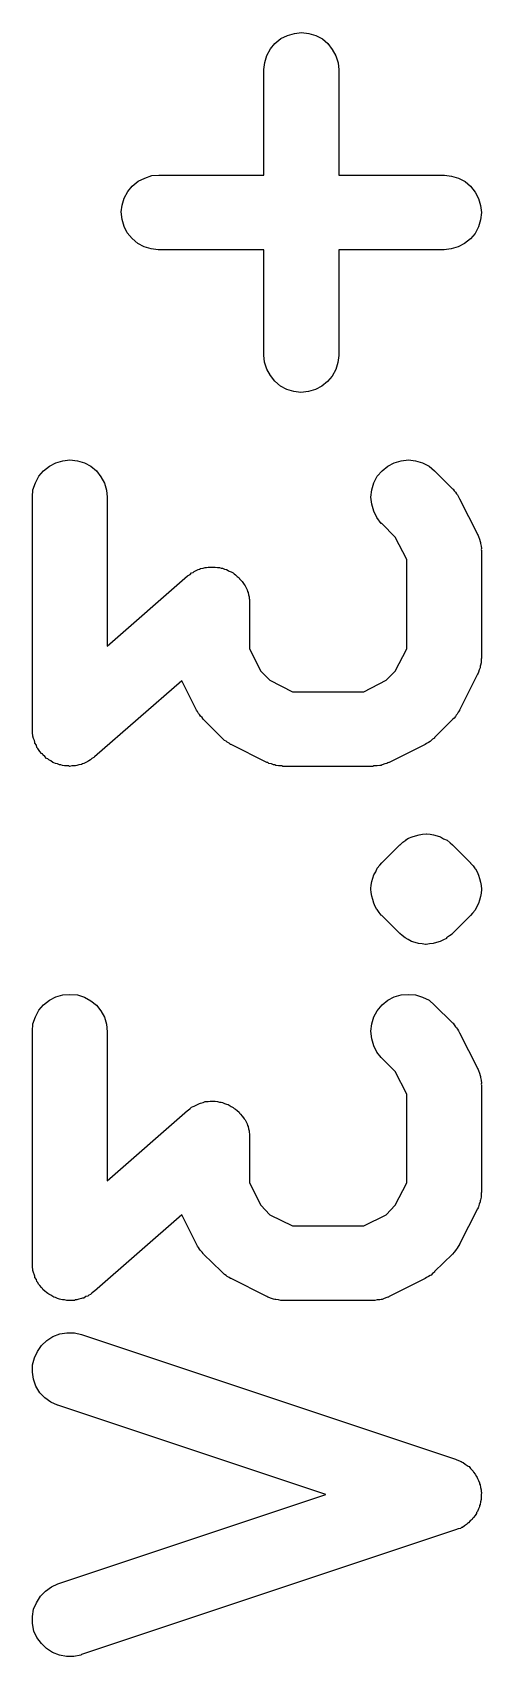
# Model space of a CAD drawing. Extents: x 71 to 135, y -148 to -38.
# Drawn here: x 101.775 to 102.675, y -117.074 to -113.817 of the extents above; entities that cross this region are included whole.
import ezdxf

# ---------------------------------------------------------------- set-up
doc = ezdxf.new("R2010")
doc.units = 0
doc.layers.add('BLACK', color=7, linetype='CONTINUOUS')

msp = doc.modelspace()

# ---------------------------------------------------------------- linework, layer by layer
at = {"layer": 'BLACK', "linetype": 'CONTINUOUS'}
for p, q in [((102.261, -113.839), (102.273, -113.829)), ((102.273, -113.829), (102.286, -113.823)), ((102.286, -113.823), (102.3, -113.819)), ((102.3, -113.819), (102.314, -113.817)), ((102.314, -113.817), (102.329, -113.819)), ((102.329, -113.819), (102.343, -113.823)), ((102.343, -113.823), (102.356, -113.83)), ((102.356, -113.83), (102.367, -113.839)), ((102.241, -113.877), (102.245, -113.863)), ((102.245, -113.863), (102.252, -113.85)), ((102.252, -113.85), (102.261, -113.839)), ((102.367, -113.839), (102.376, -113.851)), ((102.376, -113.851), (102.383, -113.864)), ((102.383, -113.864), (102.388, -113.878)), ((102.239, -113.891), (102.241, -113.877)), ((102.239, -113.892), (102.239, -113.891)), ((102.239, -114.103), (102.239, -113.892)), ((102.388, -113.878), (102.389, -113.892)), ((102.389, -113.892), (102.389, -114.103)), ((101.966, -114.136), (101.975, -114.125)), ((101.975, -114.125), (101.987, -114.115)), ((101.987, -114.115), (102, -114.109)), ((102, -114.109), (102.014, -114.104)), ((102.014, -114.104), (102.028, -114.103)), ((102.028, -114.103), (102.239, -114.103)), ((102.389, -114.103), (102.6, -114.103)), ((102.6, -114.103), (102.601, -114.103)), ((102.601, -114.103), (102.615, -114.105)), ((102.615, -114.105), (102.629, -114.109)), ((102.629, -114.109), (102.642, -114.116)), ((102.642, -114.116), (102.653, -114.125)), ((102.653, -114.125), (102.662, -114.137)), ((101.955, -114.163), (101.959, -114.149)), ((101.959, -114.149), (101.966, -114.136)), ((102.662, -114.137), (102.669, -114.15)), ((102.669, -114.15), (102.673, -114.164)), ((101.953, -114.177), (101.955, -114.163)), ((101.955, -114.192), (101.953, -114.177)), ((102.673, -114.164), (102.675, -114.178)), ((102.675, -114.178), (102.673, -114.193)), ((101.959, -114.206), (101.955, -114.192)), ((101.965, -114.219), (101.959, -114.206)), ((101.975, -114.23), (101.965, -114.219)), ((102.662, -114.22), (102.653, -114.231)), ((102.669, -114.207), (102.662, -114.22)), ((102.673, -114.193), (102.669, -114.207)), ((101.986, -114.24), (101.975, -114.23)), ((101.999, -114.247), (101.986, -114.24)), ((102.013, -114.251), (101.999, -114.247)), ((102.027, -114.253), (102.013, -114.251)), ((102.028, -114.253), (102.027, -114.253)), ((102.239, -114.253), (102.028, -114.253)), ((102.239, -114.464), (102.239, -114.253)), ((102.6, -114.253), (102.389, -114.253)), ((102.389, -114.253), (102.389, -114.464)), ((102.614, -114.251), (102.6, -114.253)), ((102.628, -114.247), (102.614, -114.251)), ((102.641, -114.24), (102.628, -114.247)), ((102.653, -114.231), (102.641, -114.24)), ((102.24, -114.478), (102.239, -114.464)), ((102.245, -114.492), (102.24, -114.478)), ((102.387, -114.479), (102.383, -114.493)), ((102.389, -114.465), (102.387, -114.479)), ((102.389, -114.464), (102.389, -114.465)), ((102.252, -114.505), (102.245, -114.492)), ((102.261, -114.516), (102.252, -114.505)), ((102.272, -114.526), (102.261, -114.516)), ((102.376, -114.506), (102.366, -114.517)), ((102.383, -114.493), (102.376, -114.506)), ((102.285, -114.533), (102.272, -114.526)), ((102.299, -114.537), (102.285, -114.533)), ((102.313, -114.539), (102.299, -114.537)), ((102.328, -114.537), (102.313, -114.539)), ((102.342, -114.533), (102.328, -114.537)), ((102.355, -114.526), (102.342, -114.533)), ((102.366, -114.517), (102.355, -114.526)), ((101.822, -114.68), (101.836, -114.676)), ((101.836, -114.676), (101.85, -114.674)), ((101.85, -114.674), (101.865, -114.676)), ((101.865, -114.676), (101.879, -114.68)), ((102.5, -114.68), (102.514, -114.676)), ((102.514, -114.676), (102.529, -114.674)), ((102.529, -114.674), (102.543, -114.676)), ((102.543, -114.676), (102.557, -114.68)), ((101.781, -114.72), (101.788, -114.707)), ((101.788, -114.707), (101.797, -114.696)), ((101.797, -114.696), (101.809, -114.687)), ((101.809, -114.687), (101.822, -114.68)), ((101.879, -114.68), (101.892, -114.687)), ((101.892, -114.687), (101.903, -114.696)), ((101.903, -114.696), (101.912, -114.708)), ((101.912, -114.708), (101.919, -114.721)), ((102.459, -114.72), (102.466, -114.707)), ((102.466, -114.707), (102.476, -114.696)), ((102.476, -114.696), (102.487, -114.687)), ((102.487, -114.687), (102.5, -114.68)), ((102.557, -114.68), (102.57, -114.687)), ((102.57, -114.687), (102.581, -114.696)), ((102.581, -114.696), (102.617, -114.732)), ((101.775, -114.748), (101.776, -114.734)), ((101.776, -114.734), (101.781, -114.72)), ((101.919, -114.721), (101.923, -114.735)), ((101.923, -114.735), (101.925, -114.749)), ((102.453, -114.749), (102.455, -114.734)), ((102.455, -114.734), (102.459, -114.72)), ((102.617, -114.732), (102.618, -114.733)), ((102.618, -114.733), (102.62, -114.736)), ((102.62, -114.736), (102.623, -114.739)), ((102.623, -114.739), (102.625, -114.742)), ((102.625, -114.742), (102.627, -114.744)), ((102.627, -114.744), (102.629, -114.748)), ((101.775, -114.749), (101.775, -114.748)), ((101.775, -115.214), (101.775, -114.749)), ((101.925, -114.749), (101.925, -115.048)), ((102.455, -114.763), (102.453, -114.749)), ((102.459, -114.777), (102.455, -114.763)), ((102.629, -114.748), (102.631, -114.752)), ((102.631, -114.752), (102.667, -114.823)), ((102.465, -114.79), (102.459, -114.777)), ((102.474, -114.802), (102.465, -114.79)), ((102.475, -114.802), (102.474, -114.802)), ((102.502, -114.829), (102.475, -114.802)), ((102.525, -114.874), (102.502, -114.829)), ((102.667, -114.823), (102.667, -114.824)), ((102.667, -114.824), (102.668, -114.826)), ((102.668, -114.826), (102.669, -114.828)), ((102.669, -114.828), (102.671, -114.833)), ((102.671, -114.833), (102.672, -114.838)), ((102.672, -114.838), (102.673, -114.84)), ((102.673, -114.84), (102.673, -114.842)), ((102.525, -115.053), (102.525, -114.874)), ((102.673, -114.842), (102.674, -114.847)), ((102.674, -114.847), (102.675, -114.852)), ((102.675, -114.852), (102.674, -114.854)), ((102.674, -114.854), (102.675, -114.856)), ((102.675, -114.856), (102.675, -115.071)), ((102.086, -114.907), (102.087, -114.906)), ((102.087, -114.906), (102.091, -114.904)), ((102.091, -114.904), (102.094, -114.901)), ((102.094, -114.901), (102.097, -114.9)), ((102.097, -114.9), (102.099, -114.898)), ((102.099, -114.898), (102.103, -114.896)), ((102.103, -114.896), (102.107, -114.894)), ((102.107, -114.894), (102.11, -114.893)), ((102.11, -114.893), (102.112, -114.892)), ((102.112, -114.892), (102.117, -114.891)), ((102.117, -114.891), (102.121, -114.89)), ((102.121, -114.89), (102.124, -114.89)), ((102.124, -114.89), (102.127, -114.889)), ((102.127, -114.889), (102.131, -114.889)), ((102.131, -114.889), (102.136, -114.889)), ((102.136, -114.889), (102.139, -114.889)), ((102.139, -114.889), (102.141, -114.889)), ((102.141, -114.889), (102.146, -114.89)), ((102.146, -114.89), (102.15, -114.89)), ((102.15, -114.89), (102.153, -114.891)), ((102.153, -114.891), (102.156, -114.891)), ((102.156, -114.891), (102.16, -114.893)), ((102.16, -114.893), (102.164, -114.894)), ((102.164, -114.894), (102.167, -114.896)), ((102.167, -114.896), (102.169, -114.897)), ((102.169, -114.897), (102.173, -114.899)), ((102.173, -114.899), (102.177, -114.901)), ((102.177, -114.901), (102.179, -114.903)), ((102.179, -114.903), (102.182, -114.905)), ((102.182, -114.905), (102.185, -114.908)), ((101.925, -115.048), (102.086, -114.907)), ((102.185, -114.908), (102.189, -114.911)), ((102.189, -114.911), (102.19, -114.913)), ((102.19, -114.913), (102.192, -114.915)), ((102.192, -114.915), (102.195, -114.918)), ((102.195, -114.918), (102.198, -114.922)), ((102.198, -114.922), (102.199, -114.924)), ((102.199, -114.924), (102.201, -114.927)), ((102.201, -114.927), (102.203, -114.931)), ((102.203, -114.931), (102.205, -114.935)), ((102.205, -114.935), (102.206, -114.938)), ((102.206, -114.938), (102.207, -114.94)), ((102.207, -114.94), (102.208, -114.945)), ((102.208, -114.945), (102.209, -114.949)), ((102.209, -114.949), (102.209, -114.952)), ((102.209, -114.952), (102.21, -114.954)), ((102.21, -114.954), (102.21, -114.959)), ((102.21, -114.959), (102.21, -114.964)), ((102.21, -114.964), (102.21, -115.053)), ((102.21, -115.053), (102.233, -115.098)), ((102.502, -115.098), (102.525, -115.053)), ((102.233, -115.098), (102.251, -115.116)), ((102.484, -115.116), (102.502, -115.098)), ((102.668, -115.102), (102.667, -115.104)), ((102.669, -115.1), (102.668, -115.102)), ((102.67, -115.095), (102.669, -115.1)), ((102.672, -115.091), (102.67, -115.095)), ((102.673, -115.086), (102.672, -115.088)), ((102.672, -115.088), (102.672, -115.091)), ((102.674, -115.081), (102.673, -115.086)), ((102.675, -115.072), (102.674, -115.074)), ((102.674, -115.074), (102.674, -115.076)), ((102.674, -115.076), (102.674, -115.081)), ((102.675, -115.071), (102.675, -115.072)), ((102.074, -115.117), (101.899, -115.27)), ((102.104, -115.176), (102.074, -115.117)), ((102.251, -115.116), (102.296, -115.139)), ((102.439, -115.139), (102.484, -115.116)), ((102.667, -115.104), (102.631, -115.176)), ((102.296, -115.139), (102.439, -115.139)), ((102.106, -115.179), (102.104, -115.176)), ((102.108, -115.183), (102.106, -115.179)), ((102.11, -115.185), (102.108, -115.183)), ((102.112, -115.188), (102.11, -115.185)), ((102.115, -115.191), (102.112, -115.188)), ((102.117, -115.194), (102.115, -115.191)), ((102.118, -115.195), (102.117, -115.194)), ((102.154, -115.231), (102.118, -115.195)), ((102.617, -115.195), (102.581, -115.231)), ((102.62, -115.192), (102.617, -115.195)), ((102.623, -115.189), (102.62, -115.192)), ((102.624, -115.186), (102.623, -115.189)), ((102.626, -115.184), (102.624, -115.186)), ((102.628, -115.18), (102.626, -115.184)), ((102.631, -115.177), (102.628, -115.18)), ((102.631, -115.176), (102.631, -115.177)), ((101.775, -115.218), (101.775, -115.214)), ((101.775, -115.223), (101.775, -115.218)), ((101.776, -115.226), (101.775, -115.223)), ((101.776, -115.228), (101.776, -115.226)), ((101.777, -115.233), (101.776, -115.228)), ((102.157, -115.234), (102.154, -115.231)), ((102.581, -115.232), (102.577, -115.234)), ((102.581, -115.231), (102.581, -115.232)), ((101.779, -115.237), (101.777, -115.233)), ((101.78, -115.24), (101.779, -115.237)), ((101.78, -115.242), (101.78, -115.24)), ((101.783, -115.246), (101.78, -115.242)), ((101.784, -115.251), (101.783, -115.246)), ((101.786, -115.253), (101.784, -115.251)), ((101.787, -115.255), (101.786, -115.253)), ((101.79, -115.259), (101.787, -115.255)), ((101.793, -115.263), (101.79, -115.259)), ((101.795, -115.264), (101.793, -115.263)), ((101.796, -115.266), (101.795, -115.264)), ((102.16, -115.237), (102.157, -115.234)), ((102.163, -115.238), (102.16, -115.237)), ((102.165, -115.24), (102.163, -115.238)), ((102.169, -115.242), (102.165, -115.24)), ((102.172, -115.245), (102.169, -115.242)), ((102.173, -115.245), (102.172, -115.245)), ((102.245, -115.281), (102.173, -115.245)), ((102.562, -115.245), (102.49, -115.281)), ((102.565, -115.243), (102.562, -115.245)), ((102.569, -115.241), (102.565, -115.243)), ((102.572, -115.239), (102.569, -115.241)), ((102.574, -115.237), (102.572, -115.239)), ((102.577, -115.234), (102.574, -115.237)), ((101.8, -115.269), (101.796, -115.266)), ((101.803, -115.273), (101.8, -115.269)), ((101.806, -115.274), (101.803, -115.273)), ((101.808, -115.276), (101.806, -115.274)), ((101.812, -115.278), (101.808, -115.276)), ((101.816, -115.281), (101.812, -115.278)), ((101.818, -115.282), (101.816, -115.281)), ((101.821, -115.283), (101.818, -115.282)), ((101.825, -115.284), (101.821, -115.283)), ((101.829, -115.286), (101.825, -115.284)), ((101.832, -115.286), (101.829, -115.286)), ((101.835, -115.287), (101.832, -115.286)), ((101.839, -115.288), (101.835, -115.287)), ((101.844, -115.288), (101.839, -115.288)), ((101.847, -115.288), (101.844, -115.288)), ((101.849, -115.289), (101.847, -115.288)), ((101.854, -115.288), (101.849, -115.289)), ((101.859, -115.288), (101.854, -115.288)), ((101.861, -115.288), (101.859, -115.288)), ((101.864, -115.287), (101.861, -115.288)), ((101.868, -115.286), (101.864, -115.287)), ((101.873, -115.285), (101.868, -115.286)), ((101.875, -115.284), (101.873, -115.285)), ((101.878, -115.283), (101.875, -115.284)), ((101.882, -115.281), (101.878, -115.283)), ((101.886, -115.279), (101.882, -115.281)), ((101.888, -115.278), (101.886, -115.279)), ((101.891, -115.276), (101.888, -115.278)), ((101.894, -115.273), (101.891, -115.276)), ((101.898, -115.271), (101.894, -115.273)), ((101.899, -115.27), (101.898, -115.271)), ((102.247, -115.281), (102.245, -115.281)), ((102.249, -115.283), (102.247, -115.281)), ((102.254, -115.284), (102.249, -115.283)), ((102.258, -115.286), (102.254, -115.284)), ((102.261, -115.286), (102.258, -115.286)), ((102.263, -115.287), (102.261, -115.286)), ((102.268, -115.288), (102.263, -115.287)), ((102.273, -115.288), (102.268, -115.288)), ((102.275, -115.288), (102.273, -115.288)), ((102.277, -115.289), (102.275, -115.288)), ((102.278, -115.289), (102.277, -115.289)), ((102.457, -115.289), (102.278, -115.289)), ((102.459, -115.288), (102.457, -115.289)), ((102.461, -115.288), (102.459, -115.288)), ((102.466, -115.288), (102.461, -115.288)), ((102.471, -115.287), (102.466, -115.288)), ((102.474, -115.287), (102.471, -115.287)), ((102.476, -115.286), (102.474, -115.287)), ((102.481, -115.284), (102.476, -115.286)), ((102.485, -115.283), (102.481, -115.284)), ((102.487, -115.282), (102.485, -115.283)), ((102.489, -115.281), (102.487, -115.282)), ((102.49, -115.281), (102.489, -115.281)), ((102.536, -115.43), (102.543, -115.428)), ((102.543, -115.428), (102.55, -115.426)), ((102.55, -115.426), (102.557, -115.425)), ((102.55, -115.426), (102.55, -115.426)), ((102.55, -115.426), (102.55, -115.426)), ((102.557, -115.425), (102.564, -115.424)), ((102.564, -115.424), (102.565, -115.424)), ((102.564, -115.424), (102.564, -115.424)), ((102.565, -115.424), (102.572, -115.425)), ((102.572, -115.425), (102.579, -115.426)), ((102.579, -115.426), (102.579, -115.426)), ((102.579, -115.426), (102.579, -115.426)), ((102.579, -115.426), (102.586, -115.428)), ((102.586, -115.428), (102.593, -115.43)), ((102.475, -115.482), (102.511, -115.446)), ((102.511, -115.446), (102.511, -115.446)), ((102.511, -115.446), (102.511, -115.446)), ((102.511, -115.446), (102.511, -115.446)), ((102.511, -115.446), (102.512, -115.446)), ((102.512, -115.446), (102.517, -115.441)), ((102.517, -115.441), (102.523, -115.437)), ((102.523, -115.436), (102.529, -115.433)), ((102.523, -115.437), (102.523, -115.436)), ((102.523, -115.437), (102.523, -115.437)), ((102.529, -115.433), (102.536, -115.43)), ((102.536, -115.43), (102.536, -115.43)), ((102.536, -115.43), (102.536, -115.43)), ((102.593, -115.43), (102.593, -115.43)), ((102.593, -115.43), (102.593, -115.43)), ((102.593, -115.43), (102.599, -115.434)), ((102.599, -115.434), (102.606, -115.437)), ((102.606, -115.437), (102.606, -115.437)), ((102.606, -115.437), (102.606, -115.437)), ((102.606, -115.437), (102.612, -115.442)), ((102.612, -115.442), (102.617, -115.446)), ((102.617, -115.446), (102.653, -115.482)), ((102.463, -115.5), (102.466, -115.493)), ((102.466, -115.493), (102.471, -115.487)), ((102.466, -115.493), (102.466, -115.493)), ((102.466, -115.493), (102.466, -115.493)), ((102.466, -115.493), (102.466, -115.493)), ((102.466, -115.493), (102.466, -115.493)), ((102.471, -115.487), (102.475, -115.482)), ((102.653, -115.482), (102.653, -115.482)), ((102.653, -115.482), (102.653, -115.482)), ((102.653, -115.482), (102.653, -115.482)), ((102.653, -115.482), (102.653, -115.483)), ((102.653, -115.483), (102.653, -115.483)), ((102.653, -115.483), (102.653, -115.483)), ((102.653, -115.483), (102.653, -115.483)), ((102.653, -115.483), (102.658, -115.488)), ((102.658, -115.488), (102.662, -115.494)), ((102.454, -115.527), (102.455, -115.52)), ((102.455, -115.52), (102.457, -115.513)), ((102.455, -115.52), (102.455, -115.52)), ((102.455, -115.52), (102.455, -115.52)), ((102.455, -115.52), (102.455, -115.52)), ((102.455, -115.52), (102.455, -115.52)), ((102.457, -115.513), (102.459, -115.506)), ((102.459, -115.506), (102.463, -115.5)), ((102.459, -115.506), (102.459, -115.506)), ((102.459, -115.506), (102.459, -115.506)), ((102.459, -115.506), (102.459, -115.506)), ((102.459, -115.506), (102.459, -115.506)), ((102.662, -115.494), (102.662, -115.494)), ((102.662, -115.494), (102.662, -115.494)), ((102.662, -115.494), (102.663, -115.494)), ((102.663, -115.494), (102.663, -115.494)), ((102.663, -115.494), (102.666, -115.5)), ((102.666, -115.5), (102.669, -115.507)), ((102.669, -115.507), (102.669, -115.507)), ((102.669, -115.507), (102.669, -115.507)), ((102.669, -115.507), (102.669, -115.507)), ((102.669, -115.507), (102.669, -115.507)), ((102.669, -115.507), (102.671, -115.514)), ((102.671, -115.514), (102.673, -115.521)), ((102.673, -115.521), (102.673, -115.521)), ((102.673, -115.521), (102.673, -115.521)), ((102.673, -115.521), (102.673, -115.521)), ((102.673, -115.521), (102.673, -115.521)), ((102.673, -115.521), (102.674, -115.528)), ((102.453, -115.534), (102.454, -115.527)), ((102.453, -115.535), (102.453, -115.534)), ((102.453, -115.534), (102.453, -115.534)), ((102.454, -115.542), (102.453, -115.535)), ((102.453, -115.535), (102.453, -115.535)), ((102.453, -115.535), (102.453, -115.535)), ((102.455, -115.549), (102.454, -115.542)), ((102.457, -115.556), (102.455, -115.549)), ((102.455, -115.549), (102.455, -115.549)), ((102.455, -115.549), (102.455, -115.549)), ((102.455, -115.549), (102.455, -115.549)), ((102.455, -115.549), (102.455, -115.549)), ((102.459, -115.563), (102.457, -115.556)), ((102.671, -115.557), (102.669, -115.564)), ((102.673, -115.55), (102.671, -115.557)), ((102.674, -115.543), (102.673, -115.55)), ((102.673, -115.55), (102.673, -115.55)), ((102.673, -115.55), (102.673, -115.55)), ((102.673, -115.55), (102.673, -115.55)), ((102.673, -115.55), (102.673, -115.55)), ((102.674, -115.528), (102.675, -115.535)), ((102.675, -115.536), (102.674, -115.543)), ((102.675, -115.535), (102.675, -115.535)), ((102.675, -115.535), (102.675, -115.536)), ((102.675, -115.536), (102.675, -115.536)), ((102.675, -115.536), (102.675, -115.536)), ((102.462, -115.57), (102.459, -115.563)), ((102.459, -115.563), (102.459, -115.563)), ((102.459, -115.563), (102.459, -115.563)), ((102.459, -115.563), (102.459, -115.563)), ((102.459, -115.563), (102.459, -115.563)), ((102.465, -115.576), (102.462, -115.57)), ((102.466, -115.576), (102.465, -115.576)), ((102.465, -115.576), (102.465, -115.576)), ((102.465, -115.576), (102.465, -115.576)), ((102.47, -115.582), (102.466, -115.576)), ((102.466, -115.576), (102.466, -115.576)), ((102.474, -115.587), (102.47, -115.582)), ((102.475, -115.588), (102.474, -115.587)), ((102.511, -115.624), (102.475, -115.588)), ((102.475, -115.588), (102.475, -115.588)), ((102.475, -115.588), (102.475, -115.588)), ((102.475, -115.588), (102.475, -115.588)), ((102.475, -115.588), (102.475, -115.588)), ((102.475, -115.588), (102.475, -115.588)), ((102.475, -115.588), (102.475, -115.588)), ((102.653, -115.588), (102.617, -115.624)), ((102.657, -115.583), (102.653, -115.588)), ((102.662, -115.577), (102.657, -115.583)), ((102.665, -115.571), (102.662, -115.577)), ((102.662, -115.577), (102.662, -115.577)), ((102.662, -115.577), (102.662, -115.577)), ((102.662, -115.577), (102.662, -115.577)), ((102.662, -115.577), (102.662, -115.577)), ((102.669, -115.564), (102.665, -115.571)), ((102.669, -115.564), (102.669, -115.564)), ((102.669, -115.564), (102.669, -115.564)), ((102.669, -115.564), (102.669, -115.564)), ((102.669, -115.564), (102.669, -115.564)), ((102.516, -115.628), (102.511, -115.624)), ((102.522, -115.633), (102.516, -115.628)), ((102.528, -115.636), (102.522, -115.633)), ((102.522, -115.633), (102.522, -115.633)), ((102.522, -115.633), (102.522, -115.633)), ((102.535, -115.64), (102.528, -115.636)), ((102.542, -115.642), (102.535, -115.64)), ((102.535, -115.64), (102.535, -115.64)), ((102.535, -115.64), (102.535, -115.64)), ((102.549, -115.644), (102.542, -115.642)), ((102.556, -115.645), (102.549, -115.644)), ((102.549, -115.644), (102.549, -115.644)), ((102.549, -115.644), (102.549, -115.644)), ((102.563, -115.646), (102.556, -115.645)), ((102.564, -115.646), (102.563, -115.646)), ((102.563, -115.646), (102.563, -115.646)), ((102.571, -115.645), (102.564, -115.646)), ((102.578, -115.644), (102.571, -115.645)), ((102.585, -115.642), (102.578, -115.644)), ((102.578, -115.644), (102.578, -115.644)), ((102.578, -115.644), (102.578, -115.644)), ((102.592, -115.64), (102.585, -115.642)), ((102.599, -115.637), (102.592, -115.64)), ((102.592, -115.64), (102.592, -115.64)), ((102.592, -115.64), (102.592, -115.64)), ((102.605, -115.634), (102.599, -115.637)), ((102.611, -115.629), (102.605, -115.633)), ((102.605, -115.633), (102.605, -115.634)), ((102.605, -115.634), (102.605, -115.634)), ((102.616, -115.625), (102.611, -115.629)), ((102.617, -115.624), (102.616, -115.625)), ((102.617, -115.624), (102.617, -115.624)), ((102.617, -115.624), (102.617, -115.624)), ((102.617, -115.624), (102.617, -115.624)), ((101.809, -115.758), (101.822, -115.751)), ((101.822, -115.751), (101.836, -115.747)), ((101.836, -115.747), (101.85, -115.746)), ((101.85, -115.746), (101.865, -115.747)), ((101.865, -115.747), (101.879, -115.752)), ((101.879, -115.752), (101.892, -115.759)), ((102.487, -115.758), (102.5, -115.751)), ((102.5, -115.751), (102.514, -115.747)), ((102.514, -115.747), (102.529, -115.746)), ((102.529, -115.746), (102.543, -115.747)), ((102.543, -115.747), (102.557, -115.752)), ((102.557, -115.752), (102.57, -115.758)), ((101.781, -115.791), (101.788, -115.778)), ((101.788, -115.778), (101.797, -115.767)), ((101.797, -115.767), (101.809, -115.758)), ((101.892, -115.759), (101.903, -115.768)), ((101.903, -115.768), (101.912, -115.779)), ((101.912, -115.779), (101.919, -115.792)), ((102.459, -115.791), (102.466, -115.779)), ((102.466, -115.779), (102.476, -115.767)), ((102.476, -115.767), (102.487, -115.758)), ((102.57, -115.758), (102.581, -115.768)), ((102.581, -115.768), (102.617, -115.803)), ((101.775, -115.82), (101.776, -115.805)), ((101.776, -115.805), (101.781, -115.791)), ((101.919, -115.792), (101.923, -115.806)), ((101.923, -115.806), (101.925, -115.821)), ((102.453, -115.82), (102.455, -115.805)), ((102.455, -115.805), (102.459, -115.791)), ((102.617, -115.803), (102.618, -115.804)), ((102.618, -115.804), (102.62, -115.807)), ((102.62, -115.807), (102.623, -115.811)), ((102.623, -115.811), (102.625, -115.813)), ((102.625, -115.813), (102.627, -115.816)), ((102.627, -115.816), (102.629, -115.819)), ((101.775, -115.821), (101.775, -115.82)), ((101.775, -116.285), (101.775, -115.821)), ((101.925, -115.821), (101.925, -116.12)), ((102.455, -115.835), (102.453, -115.82)), ((102.459, -115.849), (102.455, -115.835)), ((102.465, -115.862), (102.459, -115.849)), ((102.629, -115.819), (102.631, -115.823)), ((102.631, -115.823), (102.667, -115.894)), ((102.474, -115.873), (102.465, -115.862)), ((102.475, -115.874), (102.474, -115.873)), ((102.502, -115.901), (102.475, -115.874)), ((102.525, -115.946), (102.502, -115.901)), ((102.667, -115.894), (102.667, -115.895)), ((102.667, -115.895), (102.668, -115.897)), ((102.668, -115.897), (102.669, -115.899)), ((102.669, -115.899), (102.671, -115.904)), ((102.671, -115.904), (102.672, -115.909)), ((102.672, -115.909), (102.673, -115.911)), ((102.673, -115.911), (102.673, -115.913)), ((102.673, -115.913), (102.674, -115.918)), ((102.525, -116.124), (102.525, -115.946)), ((102.674, -115.918), (102.675, -115.924)), ((102.675, -115.924), (102.674, -115.926)), ((102.674, -115.926), (102.675, -115.928)), ((102.675, -115.928), (102.675, -116.142)), ((101.925, -116.12), (102.086, -115.979)), ((102.086, -115.979), (102.087, -115.978)), ((102.087, -115.978), (102.091, -115.975)), ((102.091, -115.975), (102.094, -115.972)), ((102.094, -115.972), (102.097, -115.971)), ((102.097, -115.971), (102.099, -115.97)), ((102.099, -115.97), (102.103, -115.968)), ((102.103, -115.968), (102.107, -115.966)), ((102.107, -115.966), (102.11, -115.965)), ((102.11, -115.965), (102.112, -115.964)), ((102.112, -115.964), (102.117, -115.963)), ((102.117, -115.963), (102.121, -115.961)), ((102.121, -115.961), (102.124, -115.961)), ((102.124, -115.961), (102.127, -115.961)), ((102.127, -115.961), (102.131, -115.96)), ((102.131, -115.96), (102.136, -115.96)), ((102.136, -115.96), (102.139, -115.96)), ((102.139, -115.96), (102.141, -115.96)), ((102.141, -115.96), (102.146, -115.961)), ((102.146, -115.961), (102.15, -115.962)), ((102.15, -115.962), (102.153, -115.962)), ((102.153, -115.962), (102.156, -115.963)), ((102.156, -115.963), (102.16, -115.965)), ((102.16, -115.965), (102.164, -115.966)), ((102.164, -115.966), (102.167, -115.967)), ((102.167, -115.967), (102.169, -115.968)), ((102.169, -115.968), (102.173, -115.971)), ((102.173, -115.971), (102.177, -115.973)), ((102.177, -115.973), (102.179, -115.975)), ((102.179, -115.975), (102.182, -115.976)), ((102.182, -115.976), (102.185, -115.979)), ((102.185, -115.979), (102.189, -115.982)), ((102.189, -115.982), (102.19, -115.984)), ((102.19, -115.984), (102.192, -115.986)), ((102.192, -115.986), (102.195, -115.99)), ((102.195, -115.99), (102.198, -115.994)), ((102.198, -115.994), (102.199, -115.996)), ((102.199, -115.996), (102.201, -115.998)), ((102.201, -115.998), (102.203, -116.002)), ((102.203, -116.002), (102.205, -116.006)), ((102.205, -116.006), (102.206, -116.009)), ((102.206, -116.009), (102.207, -116.011)), ((102.207, -116.011), (102.208, -116.016)), ((102.208, -116.016), (102.209, -116.02)), ((102.209, -116.02), (102.209, -116.023)), ((102.209, -116.023), (102.21, -116.026)), ((102.21, -116.026), (102.21, -116.03)), ((102.21, -116.03), (102.21, -116.035)), ((102.21, -116.035), (102.21, -116.124)), ((102.21, -116.124), (102.233, -116.169)), ((102.502, -116.169), (102.525, -116.124)), ((102.675, -116.143), (102.674, -116.145)), ((102.675, -116.142), (102.675, -116.143)), ((102.233, -116.169), (102.251, -116.188)), ((102.484, -116.188), (102.502, -116.169)), ((102.667, -116.176), (102.631, -116.247)), ((102.668, -116.174), (102.667, -116.176)), ((102.669, -116.172), (102.668, -116.174)), ((102.67, -116.167), (102.669, -116.172)), ((102.672, -116.162), (102.67, -116.167)), ((102.673, -116.158), (102.672, -116.16)), ((102.672, -116.16), (102.672, -116.162)), ((102.674, -116.153), (102.673, -116.158)), ((102.674, -116.145), (102.674, -116.148)), ((102.674, -116.148), (102.674, -116.153)), ((102.074, -116.188), (101.899, -116.341)), ((102.104, -116.247), (102.074, -116.188)), ((102.251, -116.188), (102.296, -116.21)), ((102.439, -116.21), (102.484, -116.188)), ((102.296, -116.21), (102.439, -116.21)), ((102.106, -116.251), (102.104, -116.247)), ((102.108, -116.254), (102.106, -116.251)), ((102.11, -116.257), (102.108, -116.254)), ((102.112, -116.26), (102.11, -116.257)), ((102.115, -116.263), (102.112, -116.26)), ((102.117, -116.266), (102.115, -116.263)), ((102.118, -116.267), (102.117, -116.266)), ((102.154, -116.302), (102.118, -116.267)), ((102.617, -116.267), (102.581, -116.302)), ((102.62, -116.263), (102.617, -116.267)), ((102.623, -116.26), (102.62, -116.263)), ((102.624, -116.258), (102.623, -116.26)), ((102.626, -116.255), (102.624, -116.258)), ((102.628, -116.252), (102.626, -116.255)), ((102.631, -116.248), (102.628, -116.252)), ((102.631, -116.247), (102.631, -116.248)), ((101.775, -116.29), (101.775, -116.285)), ((101.775, -116.294), (101.775, -116.29)), ((101.776, -116.297), (101.775, -116.294)), ((101.776, -116.3), (101.776, -116.297)), ((101.777, -116.304), (101.776, -116.3)), ((101.779, -116.309), (101.777, -116.304)), ((102.157, -116.305), (102.154, -116.302)), ((102.16, -116.308), (102.157, -116.305)), ((102.577, -116.306), (102.574, -116.309)), ((102.581, -116.303), (102.577, -116.306)), ((102.581, -116.302), (102.581, -116.303)), ((101.78, -116.311), (101.779, -116.309)), ((101.78, -116.314), (101.78, -116.311)), ((101.783, -116.318), (101.78, -116.314)), ((101.784, -116.322), (101.783, -116.318)), ((101.786, -116.324), (101.784, -116.322)), ((101.787, -116.327), (101.786, -116.324)), ((101.79, -116.33), (101.787, -116.327)), ((101.793, -116.334), (101.79, -116.33)), ((101.795, -116.336), (101.793, -116.334)), ((101.796, -116.338), (101.795, -116.336)), ((101.8, -116.341), (101.796, -116.338)), ((102.163, -116.31), (102.16, -116.308)), ((102.165, -116.312), (102.163, -116.31)), ((102.169, -116.314), (102.165, -116.312)), ((102.172, -116.316), (102.169, -116.314)), ((102.173, -116.316), (102.172, -116.316)), ((102.245, -116.352), (102.173, -116.316)), ((102.562, -116.316), (102.49, -116.352)), ((102.565, -116.314), (102.562, -116.316)), ((102.569, -116.312), (102.565, -116.314)), ((102.572, -116.31), (102.569, -116.312)), ((102.574, -116.309), (102.572, -116.31)), ((101.803, -116.344), (101.8, -116.341)), ((101.806, -116.346), (101.803, -116.344)), ((101.808, -116.347), (101.806, -116.346)), ((101.812, -116.349), (101.808, -116.347)), ((101.816, -116.352), (101.812, -116.349)), ((101.818, -116.353), (101.816, -116.352)), ((101.821, -116.354), (101.818, -116.353)), ((101.825, -116.356), (101.821, -116.354)), ((101.829, -116.357), (101.825, -116.356)), ((101.832, -116.358), (101.829, -116.357)), ((101.835, -116.359), (101.832, -116.358)), ((101.839, -116.359), (101.835, -116.359)), ((101.844, -116.36), (101.839, -116.359)), ((101.847, -116.36), (101.844, -116.36)), ((101.849, -116.36), (101.847, -116.36)), ((101.854, -116.36), (101.849, -116.36)), ((101.859, -116.36), (101.854, -116.36)), ((101.861, -116.359), (101.859, -116.36)), ((101.864, -116.359), (101.861, -116.359)), ((101.868, -116.357), (101.864, -116.359)), ((101.873, -116.356), (101.868, -116.357)), ((101.875, -116.355), (101.873, -116.356)), ((101.878, -116.355), (101.875, -116.355)), ((101.882, -116.352), (101.878, -116.355)), ((101.886, -116.351), (101.882, -116.352)), ((101.888, -116.349), (101.886, -116.351)), ((101.891, -116.348), (101.888, -116.349)), ((101.894, -116.345), (101.891, -116.348)), ((101.898, -116.342), (101.894, -116.345)), ((101.899, -116.341), (101.898, -116.342)), ((102.247, -116.353), (102.245, -116.352)), ((102.249, -116.354), (102.247, -116.353)), ((102.254, -116.356), (102.249, -116.354)), ((102.258, -116.357), (102.254, -116.356)), ((102.261, -116.358), (102.258, -116.357)), ((102.263, -116.358), (102.261, -116.358)), ((102.268, -116.359), (102.263, -116.358)), ((102.273, -116.36), (102.268, -116.359)), ((102.275, -116.36), (102.273, -116.36)), ((102.277, -116.36), (102.275, -116.36)), ((102.278, -116.36), (102.277, -116.36)), ((102.457, -116.36), (102.278, -116.36)), ((102.459, -116.36), (102.457, -116.36)), ((102.461, -116.36), (102.459, -116.36)), ((102.466, -116.359), (102.461, -116.36)), ((102.471, -116.359), (102.466, -116.359)), ((102.474, -116.358), (102.471, -116.359)), ((102.476, -116.358), (102.474, -116.358)), ((102.48, -116.356), (102.476, -116.358)), ((102.485, -116.354), (102.48, -116.356)), ((102.487, -116.353), (102.485, -116.354)), ((102.489, -116.353), (102.487, -116.353)), ((102.49, -116.352), (102.489, -116.353)), ((101.804, -116.44), (101.816, -116.432)), ((101.816, -116.432), (101.83, -116.427)), ((101.83, -116.427), (101.844, -116.425)), ((101.844, -116.425), (101.859, -116.425)), ((101.859, -116.425), (101.873, -116.428)), ((101.873, -116.428), (102.623, -116.678)), ((101.779, -116.475), (101.785, -116.462)), ((101.785, -116.462), (101.793, -116.45)), ((101.793, -116.45), (101.804, -116.44)), ((101.775, -116.489), (101.779, -116.475)), ((101.775, -116.504), (101.775, -116.489)), ((101.777, -116.518), (101.775, -116.504)), ((101.782, -116.532), (101.777, -116.518)), ((101.79, -116.545), (101.782, -116.532)), ((101.8, -116.555), (101.79, -116.545)), ((101.812, -116.564), (101.8, -116.555)), ((101.825, -116.57), (101.812, -116.564)), ((101.826, -116.57), (101.825, -116.57)), ((102.363, -116.749), (101.826, -116.57)), ((102.623, -116.678), (102.624, -116.679)), ((102.624, -116.679), (102.629, -116.681)), ((102.629, -116.681), (102.634, -116.683)), ((102.634, -116.683), (102.636, -116.684)), ((102.636, -116.684), (102.638, -116.685)), ((102.638, -116.685), (102.642, -116.688)), ((102.642, -116.688), (102.646, -116.691)), ((102.646, -116.691), (102.648, -116.692)), ((102.648, -116.692), (102.65, -116.693)), ((102.65, -116.693), (102.653, -116.697)), ((102.653, -116.697), (102.657, -116.701)), ((102.657, -116.701), (102.658, -116.702)), ((102.658, -116.702), (102.659, -116.704)), ((102.659, -116.704), (102.662, -116.708)), ((102.662, -116.708), (102.665, -116.713)), ((102.665, -116.713), (102.666, -116.715)), ((102.666, -116.715), (102.667, -116.717)), ((102.667, -116.717), (102.669, -116.721)), ((102.669, -116.721), (102.671, -116.726)), ((102.671, -116.726), (102.671, -116.728)), ((102.671, -116.728), (102.672, -116.73)), ((102.672, -116.73), (102.673, -116.735)), ((101.826, -116.928), (102.363, -116.749)), ((102.673, -116.735), (102.674, -116.74)), ((102.674, -116.759), (102.673, -116.764)), ((102.674, -116.74), (102.674, -116.743)), ((102.674, -116.743), (102.675, -116.745)), ((102.675, -116.745), (102.674, -116.75)), ((102.674, -116.75), (102.674, -116.755)), ((102.674, -116.755), (102.674, -116.757)), ((102.674, -116.757), (102.674, -116.759)), ((102.659, -116.795), (102.657, -116.797)), ((102.662, -116.791), (102.659, -116.795)), ((102.665, -116.787), (102.662, -116.791)), ((102.667, -116.783), (102.665, -116.785)), ((102.665, -116.785), (102.665, -116.787)), ((102.669, -116.778), (102.667, -116.783)), ((102.671, -116.774), (102.669, -116.778)), ((102.672, -116.769), (102.671, -116.771)), ((102.671, -116.771), (102.671, -116.774)), ((102.673, -116.764), (102.672, -116.769)), ((102.623, -116.82), (101.873, -117.07)), ((102.628, -116.818), (102.623, -116.82)), ((102.633, -116.817), (102.628, -116.818)), ((102.635, -116.815), (102.633, -116.817)), ((102.637, -116.815), (102.635, -116.815)), ((102.641, -116.812), (102.637, -116.815)), ((102.645, -116.809), (102.641, -116.812)), ((102.647, -116.807), (102.645, -116.809)), ((102.649, -116.806), (102.647, -116.807)), ((102.652, -116.802), (102.649, -116.806)), ((102.656, -116.799), (102.652, -116.802)), ((102.657, -116.797), (102.656, -116.799)), ((101.783, -116.966), (101.791, -116.953)), ((101.791, -116.953), (101.801, -116.943)), ((101.801, -116.943), (101.813, -116.934)), ((101.813, -116.934), (101.826, -116.928)), ((101.775, -116.994), (101.777, -116.979)), ((101.777, -116.979), (101.783, -116.966)), ((101.775, -117.008), (101.775, -116.994)), ((101.778, -117.023), (101.775, -117.008)), ((101.784, -117.036), (101.778, -117.023)), ((101.793, -117.048), (101.784, -117.036)), ((101.803, -117.058), (101.793, -117.048)), ((101.815, -117.066), (101.803, -117.058)), ((101.829, -117.071), (101.815, -117.066)), ((101.843, -117.074), (101.829, -117.071)), ((101.858, -117.074), (101.843, -117.074)), ((101.872, -117.071), (101.858, -117.074)), ((101.873, -117.07), (101.872, -117.071))]:
    msp.add_line(p, q, dxfattribs=at)

doc.saveas('drawing.dxf')
